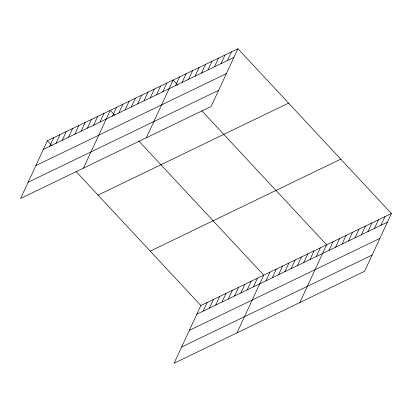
<?xml version="1.0" encoding="UTF-8"?>
<svg xmlns="http://www.w3.org/2000/svg" width="412" height="412" viewBox="0 0 412 412"><rect width="100%" height="100%" fill="white"/><g stroke="black" fill="none" stroke-linecap="round" stroke-linejoin="round"><path stroke-width="0.62" d="M237.935 48.745L47.401 140.729L20.6 198.471L211.135 106.487L237.935 48.745L391.4 213.529L364.599 271.271L174.065 363.255L200.865 305.513L391.4 213.529M49.661 146.368L53.689 137.696M55.95 143.33L59.977 134.657M62.238 140.296L66.265 131.624M68.526 137.258L72.553 128.585M74.814 134.224L78.841 125.552M81.102 131.191L85.13 122.513M87.39 128.153L91.418 119.48M93.678 125.119L97.706 116.447M99.967 122.081L103.989 113.408M83.476 168.117L110.277 110.375L114.608 115.02M112.538 116.014L116.565 107.336M118.826 112.976L122.853 104.303M125.114 109.942L129.141 101.27M131.402 106.904L135.43 98.231M137.69 103.87L141.718 95.198M143.979 100.832L148.006 92.159M150.267 97.799L154.294 89.126M156.555 94.765L160.577 86.087M162.843 91.727L166.865 83.054M146.353 137.757L173.153 80.021L177.917 85.13M175.605 85.567L179.632 76.89M182.083 82.436L186.111 73.763M188.562 79.31L192.589 70.637M195.041 76.184L199.068 67.506M201.52 73.053L205.547 64.38M207.998 69.927L212.025 61.254M214.477 66.801L218.499 58.128M220.956 63.675L224.978 54.997M227.429 60.543L231.456 51.871M203.126 311.153L207.154 302.48M209.414 308.119L213.442 299.442M215.703 305.081L219.73 296.408M221.991 302.048L226.018 293.375M228.279 299.009L232.306 290.336M234.567 295.976L238.594 287.303M240.855 292.942L244.877 284.265M247.143 289.904L251.166 281.231M253.432 286.87L257.454 278.198M236.941 332.901L263.742 275.159L138.844 141.048M266.003 280.799L270.03 272.126M272.291 277.76L276.318 269.088M278.579 274.727L282.606 266.054M284.867 271.693L288.894 263.016M291.155 268.655L295.183 259.982M297.443 265.622L301.471 256.949M303.732 262.583L307.754 253.91M310.02 259.55L314.042 250.877M316.303 256.516L320.33 247.839M299.818 302.547L326.618 244.805L201.72 110.694M329.07 250.352L333.097 241.679M335.548 247.226L339.576 238.548M342.027 244.095L346.054 235.422M348.506 240.969L352.533 232.296M354.984 237.842L359.012 229.17M361.463 234.711L365.485 226.039M367.942 231.585L371.964 222.913M374.415 228.459L378.443 219.787M380.894 225.333L384.921 216.655M43.378 149.402L233.908 57.417M35.859 165.593L226.394 73.609M28.114 182.279L218.648 90.295M98.046 195.108L288.58 103.124M150.226 251.135L340.755 159.15M196.838 314.186L387.373 222.202M189.324 330.383L379.859 238.393M181.579 347.064L372.113 255.08M47.401 140.729L52.164 145.843M75.973 171.402L200.865 305.513"/></g></svg>
